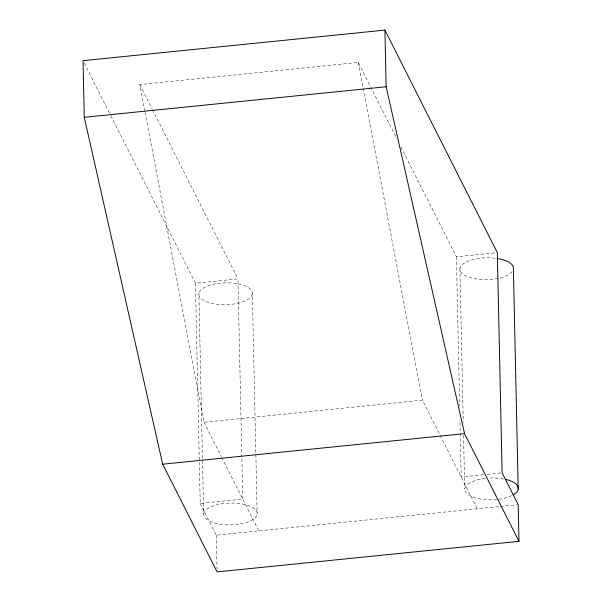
<?xml version="1.0" encoding="UTF-8"?>
<svg xmlns="http://www.w3.org/2000/svg" width="602" height="602" viewBox="0 0 602 602"><rect width="100%" height="100%" fill="white"/><g stroke="black" fill="none" stroke-linecap="round" stroke-linejoin="round"><path stroke-width="0.45" stroke-dasharray="3.01 2.26" d="M203.672 513.777L205.004 510.955A26.797 10.911 -1.2 0 1 245.195 504.581L250.47 506.357A26.797 10.911 -1.2 0 1 255.827 516.952L252.765 519.571A26.797 10.911 -1.2 0 1 210.361 521.558L206.448 519.263L204.168 516.614L203.672 513.777L198.878 293.573M496.8 499.502A26.797 10.911 -1.2 0 1 471.396 496.507L467.483 494.219L465.203 491.563L464.706 488.734L466.038 485.912A26.797 10.911 -1.2 0 1 485.25 478.402M511.61 495.589L509.209 496.755A26.797 10.911 -1.2 0 1 498.501 499.306M144.886 111.325L139.799 84.573L358.235 62.457L396.741 138.678M110.918 115.885L195.439 283.203L237.963 278.899L241.838 456.933M400.97 147.054L456.399 256.783L495.454 252.825M145.059 112.25L203.95 422.273L422.386 400.157L477.251 508.78M199.337 462.178L200.24 503.407L242.756 499.103L241.861 457.874M483.511 474.73L461.192 476.987L459.951 419.827M487.236 474.353L501.18 472.939M200.24 503.407L216.299 535.201L499.57 506.515M500.503 506.425L517.246 504.732M503.596 479.057L499.938 478.402A26.797 10.911 -1.2 0 0 488.689 478.101M139.799 84.573L152.073 108.864M152.494 109.699L237.963 278.899M84.295 63.172L110.497 115.042M203.95 422.273L221.243 456.512M221.664 457.347L258.815 530.896M358.235 62.457L422.386 400.157M459.913 268.53L463.262 422.198M463.548 435.321L464.706 488.734M456.399 256.783L459.642 405.771M252.358 293.926A26.797 10.911 -1.2 0 1 210.843 303.122A26.797 10.911 -1.2 0 1 213.657 284.204A26.797 10.911 -1.2 0 1 252.358 293.926L257.159 514.131M216.299 535.201L217.036 569.146M195.439 283.203L199.322 461.245M512.061 271.698A26.797 10.911 -1.2 0 1 477.536 279.132A26.797 10.911 -1.2 0 1 461.696 265.189A26.797 10.911 -1.2 0 1 497.011 258.446"/><path stroke-width="0.9" d="M513.205 494.806L513.799 494.52A26.797 10.911 -1.2 0 0 506.229 479.531L505.417 479.388M384.904 30.1L83.031 60.667L84.265 117.307L162.69 464.195L217.096 571.9L518.969 541.333L518.171 504.634L502.113 472.841L497.32 252.637L384.904 30.1L386.138 86.748L464.563 433.628L518.969 541.333M84.265 117.307L386.138 86.748M162.69 464.195L464.563 433.628M518.194 489.08L513.393 268.876A26.797 10.911 -1.2 0 0 497.011 258.446"/></g></svg>
